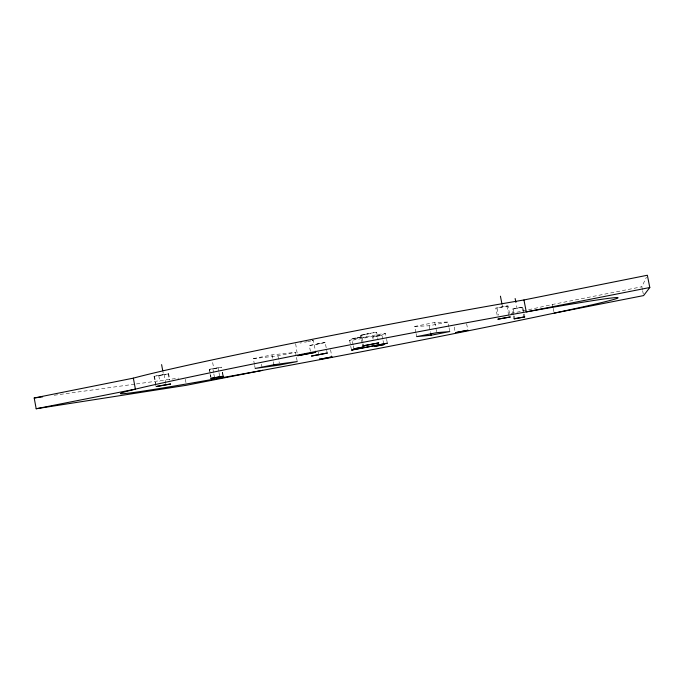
<?xml version="1.0" encoding="UTF-8"?>
<svg xmlns="http://www.w3.org/2000/svg" width="684" height="684" viewBox="0 0 684 684"><rect width="100%" height="100%" fill="white"/><g stroke="black" fill="none" stroke-linecap="round" stroke-linejoin="round"><path stroke-width="0.51" stroke-dasharray="3.42 2.56" d="M497.183 315.17L495.823 308.091L506.536 305.953L508.067 306.03L509.631 314.007M209.21 369.343L221.633 367.18L209.21 369.343L210.928 378.432M642.43 289.708L641.84 286.767L646.431 277.174M508.067 306.03L495.806 308.142M513.325 314.965L512.213 309.117L520.156 307.484L522.824 307.304L523.961 313.075M522.824 307.304L512.179 309.159M310.433 351.311L309.33 345.548L325.191 342.513L327.217 353.072M325.191 342.513L309.33 345.548M353.098 344.83L351.935 338.777L357.065 337.648L362.024 336.844L363.187 342.898M362.11 343.086L360.613 335.314L368.847 333.493L376.627 332.244L378.124 340.008M362.024 336.844L351.935 338.777M376.627 332.244L360.613 335.314M373.105 339.161L372.703 337.092L381.92 335.288L382.826 339.444M382.031 335.297L372.703 337.092M155.755 385.562L154.02 376.294L168.632 373.815L169.812 379.953M168.666 373.849L154.02 376.294M312.255 340.615L313.358 340.256L315.666 352.303M310.869 340.94L307.62 341.632M317.265 344.035L324.9 342.504M360.844 335.331L368.625 333.783M254.448 364.504L253.337 358.613L272.027 354.893L295.505 352.346L297.258 361.554M415.872 332.561L414.692 326.465L434.759 322.463L447.926 322.044L448.849 326.807M253.337 358.613L277.952 355.834L295.505 352.346M414.692 326.465L429.176 325.772L447.926 322.044M511.042 313.469A253.251 6.797 -10.9 0 0 552.475 304.466L641.84 286.767M304.594 342.231L306.911 341.778M300.062 343.06L301.524 342.804M54.233 395.241L135.415 384.066M136.467 383.929L178.635 378.124M159.244 375.336L163.519 374.798L162.946 371.737M217.11 368.052L213.767 368.471L212.433 361.409M312.032 340.35L312.998 340.239M356.98 337.81L358.202 337.716M363.315 337.306L367.573 336.973M376.311 336.28L377.363 336.195M295.65 343.719L297.549 355.783M501.338 307.039L502.578 307.125L502.184 305.141M517.993 308.262L517.044 308.193L516.095 303.354M642.627 290.691L643.601 295.591M552.475 304.466L553.048 307.355M553.236 308.322L554.185 313.135M524.149 314.033L524.714 316.914M521.909 307.227L523.055 313.041M523.243 314.016L523.816 316.923M513.18 309.219L514.308 314.982M514.496 315.94L515.061 318.812M513.513 315.931L514.077 318.838M506.878 305.928L508.853 315.999M497.097 308.219L498.465 315.187M466.616 323.72L467.711 329.329M454.202 327.072L455.296 332.68M449.037 327.756L449.781 331.56M434.759 322.463L436.743 332.672M429.176 325.772L430.458 332.407M416.069 333.578L416.667 336.622M385.494 333.536A18.271 0.479 -10.9 0 1 357.946 339.23A18.271 0.479 -10.9 0 1 359.271 338.127A18.271 0.479 -10.9 0 1 385.494 333.536L386.426 338.383M386.614 339.349L387.366 343.223M383.031 340.487L383.63 343.59M363.384 343.907L363.965 346.933M362.298 344.052L362.674 345.993M353.295 345.839L353.876 348.866M349.627 340.41L350.559 345.258M350.747 346.232L351.49 350.114M330.534 349.789L331.911 356.945M318.265 352.149L319.633 359.305M277.952 355.834L279.311 362.973M272.027 354.893L273.147 360.81M273.335 361.793L273.899 364.752M261.468 364.213L262.434 369.309M254.636 365.487L255.2 368.437M222.574 372.182L223.335 376.191M222.3 372.216L223.052 376.226M218.042 367.616L218.803 371.66M218.991 372.669L219.761 376.713M212.878 368.89L213.639 372.891M213.827 373.892L214.579 377.893M209.509 369.317L211.031 377.38M185.338 379.261L186.091 383.271M168.255 373.849L169.401 379.971M164.015 374.379L165.75 383.647M158.791 375.738L159.936 381.843M154.473 376.286L155.824 383.476"/><path stroke-width="1.03" d="M262.63 370.335L186.467 385.272L36.184 408.75L34.2 397.994L133.354 378.141A253.251 6.797 -10.9 0 1 523.944 299.96L647.355 275.25L649.8 287.511L643.601 295.591L554.185 313.135M36.184 408.75L135.406 389.145L133.354 378.141M649.8 287.511L526.287 311.913L523.944 299.96M431.014 335.245L449.781 331.56L436.743 332.672L416.667 336.622L431.014 335.245L430.646 333.356M34.2 397.994L42.63 396.831M515.138 298.515L515.898 302.388M500.431 296.181L501.996 304.141M161.604 364.615L162.749 370.719M497.986 319.154L510.221 317L497.986 319.154M210.946 378.406L223.335 376.191L210.946 378.406M514.12 318.804L524.714 316.914L514.12 318.804M297.771 355.689L315.666 352.303L297.771 355.689M311.571 356.031L327.217 353.072L311.571 356.031M319.813 359.245L331.911 356.945L319.813 359.245M354.064 348.806L363.965 346.933L354.064 348.806M362.99 345.89L378.688 342.923L362.99 345.89M352.166 349.9L351.49 350.114L387.366 343.223L352.166 349.9M374.704 346.361L383.827 344.625L374.704 346.361M156.26 386.511L170.572 384.023L156.26 386.511M455.689 332.586L467.89 330.261L455.689 332.586M273.899 364.752L255.2 368.437L279.696 365.008L297.258 361.554L273.899 364.752M195.034 382.476A253.311 4.48 -10.9 0 0 610.111 300.456A253.311 4.48 -10.9 0 0 302.602 354.115A253.311 4.48 -10.9 0 0 195.034 382.476"/></g></svg>
